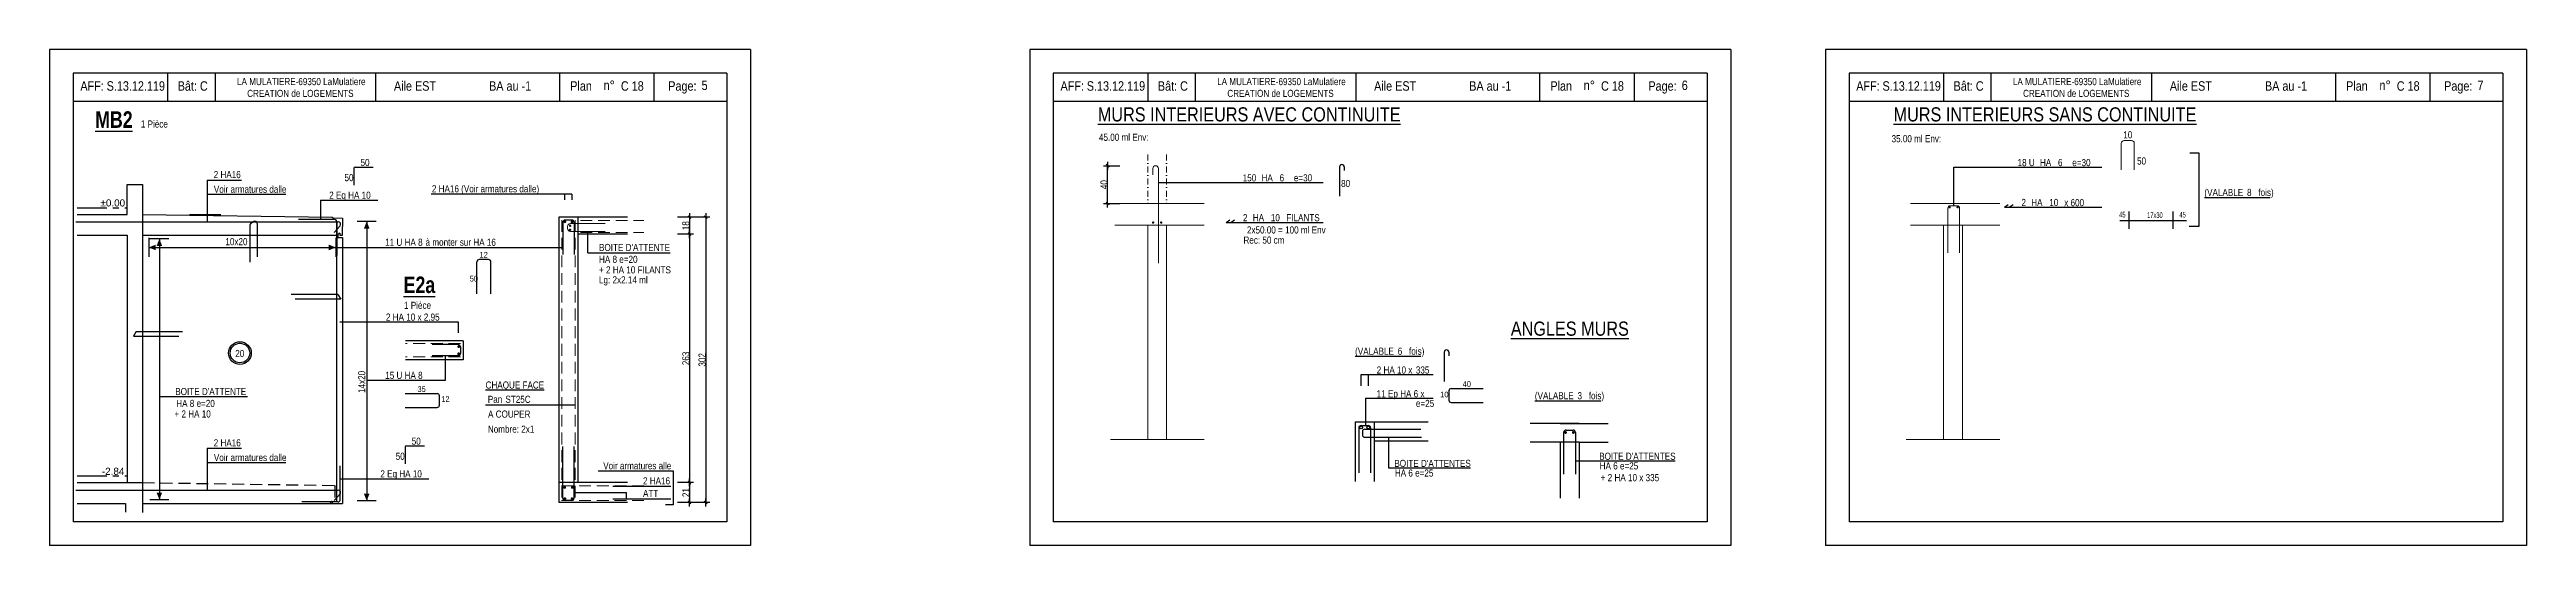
# Model space of a CAD drawing. Header units: metres. Extents: x -9927 to 45032, y -190416 to 12166.
# Drawn here: x 8090 to 13337, y -116939 to -115889 of the extents above; entities that cross this region are included whole.
import ezdxf
from ezdxf.enums import TextEntityAlignment as Align

# ---------------------------------------------------------------- set-up
doc = ezdxf.new("R2010")
doc.units = ezdxf.units.M
doc.header["$PDMODE"] = 65
for name, pattern in [('AXES', [50.8, 31.75, -6.35, 6.35, -6.35]), ('CACHE2', [0.1875, 0.125, -0.0625]), ('CACHEx2', [19.05, 12.7, -6.35]), ('TIRETPT2', [12.7, 6.35, -3.175, 0, -3.175])]:
    doc.linetypes.add(name, pattern=pattern)
for name, color, linetype in [('01_cote_gen', 4, 'Continuous'), ('01_fenetres', 171, 'Continuous'), ('01_linteaux', 3, 'Continuous'), ('01_murs_coup', 5, 'Continuous'), ('01_poch_murs', 251, 'Continuous'), ('01_sem', 42, 'Continuous'), ('01_texte', 230, 'Continuous'), ('01_tram_axes', 10, 'AXES'), ('AA_COTES', 2, 'Continuous')]:
    doc.layers.add(name, color=color, linetype=linetype)
doc.styles.add('ARIAL', font='arial.ttf')
doc.styles.add('impact', font='impact.ttf')
doc.styles.add('STYLE2', font='ARIALN.TTF')
doc.dimstyles.new('JB25', dxfattribs={"dimscale": 0.1, "dimtxt": 150, "dimasz": 17, "dimexe": 0.1, "dimexo": 0.1, "dimgap": 0.09, "dimtad": 1, "dimdec": 1, "dimlfac": 0.5, "dimdsep": 46, "dimtxsty": 'STYLE2', "dimblk1": 'BOND_G', "dimblk2": 'BOND_D', "dimsah": 1, "dimcen": 1.5, "dimdle": 0.01, "dimse1": 1, "dimse2": 1, "dimclrd": 4, "dimclre": 2, "dimclrt": 5, "dimadec": 0, "dimazin": 0, "dimtfac": 2.333333, "dimtdec": 1, "dimtix": 1, "dimtmove": 2, "dimatfit": 3, "dimldrblk": 'BOND_G', "dimfxl": 1, "dimtolj": 1, "dimtzin": 0, "dimarcsym": 0})

# ---------------------------------------------------------------- blocks, each defined once
blk = doc.blocks.new('BOND_G')
at = {"layer": 'AA_COTES', "color": 0}
for p, q in [((5, 0), (-5, 0)), ((1.8, 1.8), (-1.8, -1.8)), ((0, -5), (0, 15))]:
    blk.add_line(p, q, dxfattribs=at)
blk = doc.blocks.new('BOND_D')
at = {"layer": 'AA_COTES', "color": 0}
for p, q in [((5, 0), (-5, 0)), ((-1.8, -1.8), (1.8, 1.8)), ((0, 5), (0, -15))]:
    blk.add_line(p, q, dxfattribs=at)
blk = doc.blocks.new('*D978')
at = {"layer": '01_cote_gen', "color": 4, "lineweight": -2, "transparency": 16777216}
blk.add_line((9446.1, -116245.1), (9446.1, -116277.8), dxfattribs=at)
at = {"layer": 'DEFPOINTS', "color": 0, "lineweight": 0, "transparency": 16777216}
for p in [(9314.5, -116243.4), (9314.5, -116279.5), (9446.1, -116279.5)]:
    blk.add_point(p, dxfattribs=at)
at = {"layer": '01_cote_gen', "color": 4, "lineweight": -2, "transparency": 16777216, "xscale": 1.7, "yscale": 1.7, "zscale": 1.7}
for name, p, rotation in [('BOND_G', (9446.1, -116243.4), 90), ('BOND_D', (9446.1, -116279.5), 270)]:
    blk.add_blockref(name, p, dxfattribs=dict(at, rotation=rotation))
at = {"layer": '01_cote_gen', "color": 5, "lineweight": 0, "transparency": 16777216, "insert": (9438.4, -116261.5), "char_height": 15, "attachment_point": 5, "rotation": 90, "style": 'STYLE2'}
blk.add_mtext('\\A1;18', dxfattribs=at)
blk = doc.blocks.new('*D979')
at = {"layer": '01_cote_gen', "color": 4, "lineweight": -2, "transparency": 16777216}
blk.add_line((9446.1, -116281.2), (9446.1, -116803.7), dxfattribs=at)
at = {"layer": 'DEFPOINTS', "color": 0, "lineweight": 0, "transparency": 16777216}
for p in [(9420.6, -116279.5), (9209.6, -116805.4), (9446.1, -116805.4)]:
    blk.add_point(p, dxfattribs=at)
at = {"layer": '01_cote_gen', "color": 4, "lineweight": -2, "transparency": 16777216, "xscale": 1.7, "yscale": 1.7, "zscale": 1.7}
for name, p, rotation in [('BOND_G', (9446.1, -116279.5), 90), ('BOND_D', (9446.1, -116805.4), 270)]:
    blk.add_blockref(name, p, dxfattribs=dict(at, rotation=rotation))
at = {"layer": '01_cote_gen', "color": 5, "lineweight": 0, "transparency": 16777216, "insert": (9438.4, -116542.5), "char_height": 15, "attachment_point": 5, "rotation": 90, "style": 'STYLE2'}
blk.add_mtext('\\A1;263', dxfattribs=at)
blk = doc.blocks.new('*D980')
at = {"layer": '01_cote_gen', "color": 4, "lineweight": -2, "transparency": 16777216}
blk.add_line((9446.1, -116807.1), (9446.1, -116845.8), dxfattribs=at)
at = {"layer": 'DEFPOINTS', "color": 0, "lineweight": 0, "transparency": 16777216}
for p in [(9420.6, -116805.4), (9297.1, -116847.5), (9446.1, -116847.5)]:
    blk.add_point(p, dxfattribs=at)
at = {"layer": '01_cote_gen', "color": 4, "lineweight": -2, "transparency": 16777216, "xscale": 1.7, "yscale": 1.7, "zscale": 1.7}
for name, p, rotation in [('BOND_G', (9446.1, -116805.4), 90), ('BOND_D', (9446.1, -116847.5), 270)]:
    blk.add_blockref(name, p, dxfattribs=dict(at, rotation=rotation))
at = {"layer": '01_cote_gen', "color": 5, "lineweight": 0, "transparency": 16777216, "insert": (9438.5, -116826.5), "char_height": 15, "attachment_point": 5, "rotation": 90, "style": 'STYLE2'}
blk.add_mtext('\\A1;21', dxfattribs=at)
blk = doc.blocks.new('*D981')
at = {"layer": '01_cote_gen', "color": 4, "lineweight": -2, "transparency": 16777216}
blk.add_line((9480.4, -116245.1), (9480.4, -116845.8), dxfattribs=at)
at = {"layer": 'DEFPOINTS', "color": 0, "lineweight": 0, "transparency": 16777216}
for p in [(9454.6, -116243.4), (9454.6, -116847.5), (9480.4, -116847.5)]:
    blk.add_point(p, dxfattribs=at)
at = {"layer": '01_cote_gen', "color": 4, "lineweight": -2, "transparency": 16777216, "xscale": 1.7, "yscale": 1.7, "zscale": 1.7}
for name, p, rotation in [('BOND_G', (9480.4, -116243.4), 90), ('BOND_D', (9480.4, -116847.5), 270)]:
    blk.add_blockref(name, p, dxfattribs=dict(at, rotation=rotation))
at = {"layer": '01_cote_gen', "color": 5, "lineweight": 0, "transparency": 16777216, "insert": (9472.8, -116545.5), "char_height": 15, "attachment_point": 5, "rotation": 90, "style": 'STYLE2'}
blk.add_mtext('\\A1;302', dxfattribs=at)
blk = doc.blocks.new('*D982')
at = {"layer": '01_cote_gen', "color": 4, "linetype": 'Continuous', "lineweight": -2, "transparency": 16777216}
blk.add_line((10331.8, -116212.8), (10331.8, -116136.2), dxfattribs=at)
at = {"layer": 'DEFPOINTS', "color": 0, "linetype": 'Continuous', "lineweight": 0, "transparency": 16777216}
for p in [(10331.8, -116134.5), (10433.4, -116134.5), (10385.2, -116214.5)]:
    blk.add_point(p, dxfattribs=at)
at = {"layer": '01_cote_gen', "color": 4, "linetype": 'Continuous', "lineweight": -2, "transparency": 16777216, "xscale": 1.7, "yscale": 1.7, "zscale": 1.7}
for name, p, rotation in [('BOND_D', (10331.8, -116134.5), 90), ('BOND_G', (10331.8, -116214.5), 270)]:
    blk.add_blockref(name, p, dxfattribs=dict(at, rotation=rotation))
at = {"layer": '01_cote_gen', "color": 5, "linetype": 'Continuous', "lineweight": 0, "transparency": 16777216, "insert": (10324.1, -116174.5), "char_height": 15, "attachment_point": 5, "rotation": 90, "style": 'STYLE2'}
blk.add_mtext('\\A1;40', dxfattribs=at)

msp = doc.modelspace()

# ---------------------------------------------------------------- linework, layer by layer
at = {"layer": '01_fenetres', "ltscale": 30}
for p, q in [((8140.45, -115938.52), (8140.45, -116888.52)), ((8140.45, -115938.52), (8140.45, -116888.52)), ((8140.45, -115938.52), (8140.45, -116888.52)), ((9525.45, -115938.52), (8140.45, -115938.52)), ((8340.45, -115938.52), (8340.45, -115998.52)), ((8440.95, -115938.52), (8440.95, -115998.52)), ((8781.13, -115938.52), (8781.13, -115998.52)), ((9171.32, -115998.52), (9171.32, -115938.52)), ((9371.32, -115998.52), (9371.32, -115938.52)), ((9525.45, -115938.52), (9525.45, -116888.52)), ((10216.64, -115938.52), (10216.64, -116888.52)), ((10216.64, -115938.52), (10216.64, -116888.52)), ((10216.64, -115938.52), (10216.64, -116888.52)), ((11601.64, -115938.52), (10216.64, -115938.52)), ((10416.64, -115938.52), (10416.64, -115998.52)), ((10517.14, -115938.52), (10517.14, -115998.52)), ((10857.32, -115938.52), (10857.32, -115998.52)), ((11247.51, -115998.52), (11247.51, -115938.52)), ((11447.51, -115998.52), (11447.51, -115938.52)), ((11601.64, -115938.52), (11601.64, -116888.52)), ((11902.21, -115938.52), (11902.21, -116888.52)), ((11902.21, -115938.52), (11902.21, -116888.52)), ((11902.21, -115938.52), (11902.21, -116888.52)), ((13287.21, -115938.52), (11902.21, -115938.52)), ((12102.21, -115938.52), (12102.21, -115998.52)), ((12202.71, -115938.52), (12202.71, -115998.52)), ((12542.88, -115938.52), (12542.88, -115998.52)), ((12933.08, -115998.52), (12933.08, -115938.52)), ((13133.08, -115998.52), (13133.08, -115938.52)), ((13287.21, -115938.52), (13287.21, -116888.52)), ((9525.45, -115998.52), (8140.45, -115998.52)), ((11601.64, -115998.52), (10216.64, -115998.52)), ((13287.21, -115998.52), (11902.21, -115998.52)), ((9525.45, -116888.52), (8140.45, -116888.52)), ((11601.64, -116888.52), (10216.64, -116888.52)), ((13287.21, -116888.52), (11902.21, -116888.52))]:
    msp.add_line(p, q, dxfattribs=at)
at = {"layer": '01_linteaux'}
for p, q in [((8735.35, -116139.71), (8735.35, -116175.35)), ((8737.85, -116137.21), (8776.1, -116137.21)), ((8146.23, -116253.17), (8702.12, -116253.17)), ((8514.72, -116260.48), (8514.72, -116338.84)), ((8516.97, -116256.31), (8522.73, -116252.5)), ((8530.49, -116256.67), (8530.49, -116327.72)), ((8694.06, -116248.65), (8617.56, -116248.65)), ((8705.86, -116261.48), (8693.33, -116275.68)), ((8698.39, -116255.04), (8698.39, -116844.46)), ((8699.06, -116253.65), (8699.06, -116324.93)), ((8701.12, -116281.45), (8701.12, -116286.45)), ((8711.12, -116286.45), (8711.12, -116849.45)), ((8701.27, -116407.04), (8602.43, -116407.04)), ((8707.27, -116416.85), (8610.52, -116416.85)), ((8701.27, -116407.04), (8707.27, -116416.85)), ((8274.27, -116485.71), (8268.27, -116495.52)), ((8268.27, -116495.52), (8364.05, -116495.52)), ((8274.27, -116485.71), (8372.14, -116485.71)), ((8843.74, -116729.81), (8843.74, -116765.45)), ((8846.24, -116727.31), (8884.49, -116727.31)), ((8706.28, -116841.25), (8706.28, -116769.97)), ((8146.23, -116821.17), (8702.12, -116821.17)), ((8705.86, -116829.48), (8693.33, -116843.68)), ((8287.12, -116849.45), (8711.12, -116849.45)), ((8701.28, -116846.25), (8624.78, -116846.25)), ((8689.12, -116845.45), (8689.12, -116849.45)), ((8689.12, -116849.45), (8695.12, -116849.45))]:
    msp.add_line(p, q, dxfattribs=at)
at = {"layer": '01_linteaux', "linetype": 'Continuous'}
for p, q in [((10822.96, -116137.08), (10822.96, -116199.26)), ((10832.96, -116137.08), (10832.96, -116144.49)), ((9177.62, -116254.45), (9177.62, -116322.59)), ((9196.62, -116249.45), (9182.62, -116249.45)), ((9201.62, -116254.45), (9201.62, -116322.59)), ((12475.57, -116250.28), (12617.31, -116250.28)), ((12495.52, -116268.14), (12495.52, -116231.37)), ((12588.96, -116268.14), (12588.96, -116231.37)), ((8995.84, -116405.79), (8995.84, -116338.21)), ((9020.46, -116333.21), (9000.84, -116333.21)), ((9025.46, -116405.79), (9025.46, -116338.21)), ((8955.78, -116513.15), (8900.78, -116513.15)), ((8960.78, -116518.15), (8960.78, -116532.15)), ((11044.64, -116529.51), (11044.64, -116591.69)), ((11054.64, -116529.51), (11054.64, -116536.92)), ((8955.78, -116537.15), (8900.78, -116537.15)), ((8843.66, -116616.75), (8911.25, -116616.75)), ((8916.25, -116641.36), (8916.25, -116621.75)), ((11054.76, -116611.24), (11054.76, -116630.85)), ((11059.76, -116606.24), (11127.34, -116606.24)), ((8843.66, -116646.36), (8911.25, -116646.36)), ((10856.31, -116677.09), (10856.31, -116802.79)), ((10856.31, -116677.09), (11010.74, -116677.09)), ((10868.81, -116684.59), (10883.81, -116684.59)), ((10896.31, -116677.09), (10896.31, -116802.79)), ((11059.76, -116635.85), (11127.34, -116635.85)), ((11330.26, -116680.12), (11226.83, -116680.12)), ((11290.26, -116680.12), (11391.98, -116680.12)), ((9177.62, -116838.09), (9177.62, -116728.69)), ((9201.62, -116838.09), (9201.62, -116728.69)), ((10863.81, -116689.59), (10863.81, -116784.59)), ((10871.31, -116697.35), (10871.31, -116704.59)), ((10876.31, -116692.35), (10995.37, -116692.35)), ((10876.31, -116709.59), (10996.31, -116709.59)), ((10888.81, -116689.59), (10888.81, -116784.59)), ((10896.31, -116717.09), (11010.74, -116717.09)), ((11330.26, -116720.12), (11226.83, -116720.12)), ((11290.26, -116720.12), (11290.26, -116838.68)), ((11297.76, -116699.3), (11297.76, -116787.62)), ((11302.76, -116694.3), (11317.76, -116694.3)), ((11322.76, -116699.3), (11322.76, -116787.62)), ((11330.26, -116720.12), (11330.26, -116838.68)), ((11330.26, -116720.12), (11391.98, -116720.12)), ((9196.62, -116843.09), (9182.62, -116843.09))]:
    msp.add_line(p, q, dxfattribs=at)
at = {"layer": '01_linteaux', "linetype": 'CACHEx2', "ltscale": 2}
for p, q in [((8701.12, -116286.45), (8711.12, -116286.45)), ((8287.12, -116805.45), (8695.12, -116811.45)), ((8695.12, -116811.45), (8695.12, -116849.45))]:
    msp.add_line(p, q, dxfattribs=at)
at = {"layer": '01_linteaux', "linetype": 'Continuous', "const_width": 3, "flags": 128}
for points in [[(9180.54, -116253.08, 1), (9183.54, -116253.08, 1)], [(9195.69, -116253.08, 1), (9198.69, -116253.08, 1)], [(8957.14, -116519.08, -1), (8957.14, -116516.08, -1)], [(8957.14, -116534.24, -1), (8957.14, -116531.24, -1)], [(11300.3, -116699.34, 1), (11303.3, -116699.34, 1)], [(11316.64, -116699.34, 1), (11319.64, -116699.34, 1)], [(9180.54, -116839.45, -1), (9183.54, -116839.45, -1)], [(9195.69, -116839.45, -1), (9198.69, -116839.45, -1)]]:
    msp.add_lwpolyline(points, format="xyb", close=True, dxfattribs=at)
at = {"layer": '01_linteaux', "linetype": 'Continuous'}
for centre in [(10868.47, -116688.9), (10884.15, -116688.9)]:
    msp.add_circle(centre, 3, dxfattribs=at)
at = {"layer": '01_linteaux'}
for centre, radius, start, end in [((8737.85, -116139.71), 2.5, 90, 180), ((8519.72, -116260.48), 5, 123.46262, 180), ((8525.49, -116256.67), 5, 0, 123.46262), ((8694.06, -116253.65), 5, 0, 90), ((8702.12, -116258.17), 5, 318.54009, 90), ((8846.24, -116729.81), 2.5, 90, 180), ((8701.28, -116841.25), 5, 270, 0), ((8702.12, -116826.17), 5, 318.54009, 90), ((8689.12, -116849.45), 4, 90, 180)]:
    msp.add_arc(centre, radius, start, end, dxfattribs=at)
at = {"layer": '01_linteaux', "linetype": 'Continuous'}
for centre, start, end in [((10827.96, -116137.08), 90, 180), ((10827.96, -116137.08), 0, 90), ((9182.62, -116254.45), 90, 180), ((9196.62, -116254.45), 0, 90), ((9000.84, -116338.21), 90, 180), ((9020.46, -116338.21), 0, 90), ((8955.78, -116518.15), 0, 90), ((11049.64, -116529.51), 90, 180), ((11049.64, -116529.51), 0, 90), ((8955.78, -116532.15), 270, 0), ((8911.25, -116621.75), 0, 90), ((11059.76, -116611.24), 90, 180), ((11059.76, -116630.85), 180, 270), ((8911.25, -116641.36), 270, 0), ((10868.81, -116689.59), 90, 180), ((10883.81, -116689.59), 0, 90), ((10876.31, -116697.35), 90, 180), ((10876.31, -116704.59), 180, 270), ((11302.76, -116699.3), 90, 180), ((11317.76, -116699.3), 0, 90), ((9182.62, -116838.09), 180, 270), ((9196.62, -116838.09), 270, 0)]:
    msp.add_arc(centre, 5, start, end, dxfattribs=at)
at = {"layer": '01_murs_coup'}
for p, q in [((8255.12, -116237.45), (8255.12, -116174.23)), ((8287.12, -116174.23), (8287.12, -116805.45)), ((8148.63, -116237.45), (8255.12, -116237.45)), ((8287.12, -116237.45), (8689.12, -116243.09)), ((8689.12, -116243.09), (8691.12, -116245.15)), ((8691.12, -116245.15), (8711.12, -116245.45)), ((8711.12, -116281.45), (8711.66, -116245.46)), ((9169.62, -116243.45), (9169.62, -116847.52)), ((9314.49, -116243.45), (9169.62, -116243.45)), ((9209.62, -116243.45), (9209.62, -116805.45)), ((8148.63, -116281.45), (8255.12, -116281.45)), ((8255.12, -116281.45), (8255.12, -116805.45)), ((8287.12, -116281.45), (8701.12, -116281.45)), ((8705.12, -116277.45), (8705.12, -116281.45)), ((8705.12, -116281.45), (8711.12, -116281.45)), ((9314.49, -116279.52), (9209.62, -116279.52)), ((8966.78, -116505.15), (8844.31, -116505.15)), ((8966.78, -116505.15), (8966.78, -116545.15)), ((8966.78, -116545.15), (8844.31, -116545.15)), ((8148.63, -116805.45), (8287.12, -116805.45)), ((8148.63, -116805.45), (8251.12, -116805.45)), ((8287.12, -116805.45), (8287.12, -116868.58)), ((9314.49, -116805.45), (9169.62, -116805.45)), ((8148.63, -116849.45), (8251.12, -116849.45)), ((8251.12, -116849.45), (8251.12, -116867.98)), ((9209.62, -116847.52), (9169.62, -116847.52)), ((9314.49, -116847.52), (9209.62, -116847.52))]:
    msp.add_line(p, q, dxfattribs=at)
msp.add_arc((8705.12, -116281.45), 4, 90, 180, dxfattribs=at)
at = {"layer": '01_poch_murs'}
msp.add_line((8255.12, -116174.23), (8287.12, -116174.23), dxfattribs=at)
at = {"layer": '01_sem', "color": 2, "lineweight": 0, "ltscale": 7}
for p, q in [((12479.01, -116087.21), (12479.01, -116143.36)), ((12485.01, -116081.21), (12500.47, -116081.21)), ((12506.47, -116087.21), (12506.47, -116143.36)), ((10427.42, -116140.49), (10427.42, -116153.56)), ((10439.42, -116140.49), (10439.42, -116340.49)), ((10535.92, -116214.49), (10346.83, -116214.49)), ((12221.49, -116214.49), (12032.4, -116214.49)), ((9187.65, -116262.96), (9187.65, -116267.51)), ((9193.65, -116256.96), (9267.65, -116256.96)), ((10535.92, -116260.49), (10346.83, -116260.49)), ((10416.74, -116260.49), (10416.74, -116714.49)), ((10456.74, -116260.49), (10456.74, -116714.49)), ((12221.49, -116260.49), (12032.4, -116260.49)), ((12102.31, -116260.49), (12102.31, -116714.49)), ((12111.49, -116224.16), (12111.49, -116319.16)), ((12116.49, -116219.16), (12131.49, -116219.16)), ((12136.49, -116224.16), (12136.49, -116319.16)), ((12142.31, -116260.49), (12142.31, -116714.49)), ((9193.65, -116273.51), (9267.65, -116273.51)), ((10337.56, -116714.49), (10416.74, -116714.49)), ((10535.92, -116714.49), (10416.74, -116714.49)), ((12023.13, -116714.49), (12102.31, -116714.49)), ((12221.49, -116714.49), (12102.31, -116714.49))]:
    msp.add_line(p, q, dxfattribs=at)
at = {"layer": '01_sem', "color": 2, "linetype": 'TIRETPT2', "lineweight": 0, "ltscale": 2}
for p, q in [((10416.74, -116110.83), (10416.74, -116214.49)), ((10456.74, -116110.83), (10456.74, -116214.49))]:
    msp.add_line(p, q, dxfattribs=at)
at = {"layer": '01_sem', "color": 2, "linetype": 'CACHE2', "lineweight": 0, "ltscale": 200}
for p, q in [((9175.62, -116249.45), (9175.62, -116841.52)), ((9203.62, -116249.45), (9203.62, -116841.52)), ((9214.91, -116250.16), (9349.49, -116250.16)), ((9214.91, -116275.58), (9349.49, -116275.58)), ((8960.78, -116511.15), (8844.31, -116511.15)), ((8960.78, -116539.15), (8844.31, -116539.15)), ((9174.88, -116812.16), (9349.49, -116812.16)), ((9174.88, -116843.58), (9349.49, -116843.58))]:
    msp.add_line(p, q, dxfattribs=at)
at = {"layer": '01_sem', "color": 2, "lineweight": 0, "ltscale": 7, "flags": 128}
for points, const_width in [([(9191.85, -116270.17, 1), (9194.35, -116270.17, 1)], 2.5), ([(9191.92, -116261.56, 1), (9194.42, -116261.56, 1)], 2.5), ([(10426.94, -116254.78, 1), (10429.44, -116254.78, 1)], 2.5), ([(10443.97, -116254.78, 1), (10446.47, -116254.78, 1)], 2.5), ([(12114.06, -116222.55, 1), (12116.56, -116222.55, 1)], 2.5), ([(12131.09, -116222.55, 1), (12133.59, -116222.55, 1)], 2.5), ([(9180.12, -116815.65, 1), (9183.12, -116815.65, 1)], 3), ([(9196.4, -116815.65, 1), (9199.4, -116815.65, 1)], 3)]:
    msp.add_lwpolyline(points, format="xyb", close=True, dxfattribs=dict(at, const_width=const_width))
at = {"layer": '01_sem', "color": 2, "lineweight": 0, "ltscale": 7}
for centre, radius, start, end in [((12485.01, -116087.21), 6, 90, 180), ((12500.47, -116087.21), 6, 0, 90), ((10433.42, -116140.49), 6, 90, 180), ((10433.42, -116140.49), 6, 0, 90), ((9193.65, -116262.96), 6, 90, 180), ((9193.65, -116267.51), 6, 180, 270), ((12116.49, -116224.16), 5, 90, 180), ((12131.49, -116224.16), 5, 0, 90)]:
    msp.add_arc(centre, radius, start, end, dxfattribs=at)
at = {"layer": '01_texte', "ltscale": 30}
for p, q in [((8090.45, -115888.52), (8090.45, -116938.52)), ((9575.45, -115888.52), (8090.45, -115888.52)), ((9575.45, -115888.52), (9575.45, -116938.52)), ((10166.64, -115888.52), (10166.64, -116938.52)), ((11651.64, -115888.52), (10166.64, -115888.52)), ((11651.64, -115888.52), (11651.64, -116938.52)), ((11852.21, -115888.52), (11852.21, -116938.52)), ((13337.21, -115888.52), (11852.21, -115888.52)), ((13337.21, -115888.52), (13337.21, -116938.52)), ((8782.46, -116252.44), (8742.14, -116252.44)), ((8762.3, -116252.44), (8762.3, -116844.02)), ((8300.47, -116287.4), (8300.47, -116327.71)), ((8300.47, -116307.55), (9177.62, -116307.55)), ((8343.28, -116289.39), (8302.96, -116289.39)), ((8323.12, -116289.39), (8323.12, -116841.61)), ((8697.1, -116287.4), (8697.1, -116327.71)), ((8343.28, -116841.61), (8302.96, -116841.61)), ((8782.46, -116844.02), (8742.14, -116844.02)), ((9575.45, -116938.52), (8090.45, -116938.52)), ((11651.64, -116938.52), (10166.64, -116938.52)), ((13337.21, -116938.52), (11852.21, -116938.52))]:
    msp.add_line(p, q, dxfattribs=at)
at = {"layer": '01_texte'}
for p, q in [((12624.18, -116106.85), (12643.27, -116106.85)), ((12643.27, -116106.85), (12643.27, -116263.37)), ((12123.99, -116137.8), (12437.42, -116137.8)), ((12123.99, -116219.16), (12123.99, -116137.8)), ((8424.17, -116164.83), (8497.14, -116164.83)), ((8424.17, -116164.83), (8424.17, -116253.17)), ((8424.17, -116194.98), (8591.17, -116194.98)), ((8664.09, -116207.28), (8785.63, -116207.28)), ((8664.09, -116207.28), (8664.09, -116248.65)), ((9196.75, -116195.01), (8898.81, -116195.01)), ((9181.03, -116195.01), (9181.03, -116206.36)), ((9196.75, -116195.01), (9196.75, -116206.36)), ((10439.42, -116170.06), (10788.5, -116170.06)), ((8387.19, -116237.45), (8452.96, -116237.45)), ((10582.8, -116254.47), (10590.72, -116248.87)), ((10582.8, -116254.47), (10788.5, -116254.47)), ((10592.83, -116254.47), (10600.75, -116248.87)), ((12231.72, -116222.21), (12239.63, -116216.61)), ((12231.72, -116222.21), (12437.42, -116222.21)), ((12241.75, -116222.21), (12249.67, -116216.61)), ((12643.27, -116263.37), (12622.87, -116263.37)), ((9230.65, -116318.9), (9230.65, -116273.51)), ((9230.65, -116318.9), (9405.44, -116318.9)), ((8956.54, -116465.47), (8705.12, -116465.47)), ((8956.54, -116488.06), (8956.54, -116465.47)), ((8928.28, -116537.15), (8928.28, -116589.41)), ((10868.59, -116600.58), (10868.59, -116576.53)), ((10868.59, -116576.53), (11021.56, -116576.53)), ((10884.01, -116600.58), (10884.01, -116576.53)), ((8509.94, -116624.04), (8323.12, -116624.04)), ((8928.28, -116589.41), (8762.3, -116589.41)), ((10878.19, -116626.84), (11021.56, -116626.84)), ((10878.19, -116626.84), (10878.19, -116684.59)), ((9014.27, -116640.7), (9203.62, -116640.7)), ((8424.17, -116732.83), (8497.14, -116732.83)), ((8424.17, -116732.83), (8424.17, -116821.17)), ((10927.03, -116709.59), (10927.03, -116774.27)), ((8424.17, -116762.98), (8591.17, -116762.98)), ((9252.85, -116780.46), (9411.16, -116780.46)), ((9394.49, -116780.46), (9411.16, -116780.46)), ((9411.16, -116780.46), (9411.16, -116852.35)), ((10927.03, -116774.27), (11100.13, -116774.27)), ((11322.76, -116759.18), (11534.08, -116759.18)), ((8706.28, -116797.38), (8894.03, -116797.38)), ((9201.62, -116826.64), (9312.08, -116826.64)), ((9283.37, -116813.31), (9406.54, -116813.31)), ((9283.37, -116839.97), (9406.54, -116839.97)), ((9312.08, -116826.64), (9312.08, -116839.97)), ((9411.16, -116852.35), (9394.97, -116852.35))]:
    msp.add_line(p, q, dxfattribs=at)
for radius in [23.94, 20.77]:
    msp.add_circle((8493.79, -116531.14), radius, dxfattribs=at)
at = {"layer": '01_texte', "ltscale": 30}
for points in [[(8762.3, -116252.44), (8756.4, -116267.51), (8762.3, -116267.51)], [(8762.3, -116252.44), (8768.2, -116267.51), (8762.3, -116267.51)], [(8300.47, -116307.55), (8315.54, -116301.65), (8315.54, -116307.55)], [(8300.47, -116307.55), (8315.54, -116313.46), (8315.54, -116307.55)], [(8323.12, -116289.39), (8317.22, -116304.46), (8323.12, -116304.46)], [(8323.12, -116289.39), (8329.02, -116304.46), (8323.12, -116304.46)], [(8697.1, -116307.55), (8682.03, -116301.65), (8682.03, -116307.55)], [(8697.1, -116307.55), (8682.03, -116313.46), (8682.03, -116307.55)], [(8323.12, -116841.73), (8317.22, -116826.66), (8323.12, -116826.66)], [(8323.12, -116841.73), (8329.02, -116826.66), (8323.12, -116826.66)], [(8762.3, -116844.14), (8756.4, -116829.07), (8762.3, -116829.07)], [(8762.3, -116844.14), (8768.2, -116829.07), (8762.3, -116829.07)]]:
    msp.add_solid(points, dxfattribs=at)
at = {"layer": '01_tram_axes', "ltscale": 2}
for p, q in [((8148.63, -116223.45), (8255.12, -116223.45)), ((8148.63, -116791.45), (8255.12, -116791.45)), ((8148.63, -116791.45), (8251.12, -116791.45))]:
    msp.add_line(p, q, dxfattribs=at)

# ---------------------------------------------------------------- texts
at = {"layer": '01_texte'}
for s, height, style, p in [('LA MULATIERE-69350 LaMulatiere', 15, 'STYLE2', (8487.65, -115963.8)), ('LA MULATIERE-69350 LaMulatiere', 15, 'STYLE2', (10563.84, -115963.8)), ('LA MULATIERE-69350 LaMulatiere', 15, 'STYLE2', (12249.41, -115963.8)), ('AFF:', 20, 'STYLE2', (8155.75, -115975.67)), ('S.13.12.119', 20, 'STYLE2', (8211.41, -115975.67)), ('Bât: C', 20, 'STYLE2', (8361.91, -115975.67)), ('CREATION de LOGEMENTS', 15, 'STYLE2', (8509.13, -115988.8)), ('Aile EST', 20, 'STYLE2', (8820.04, -115975.67)), ('BA au -1', 20, 'STYLE2', (9021.51, -115975.67)), ('Plan', 20, 'STYLE2', (9193.37, -115975.67)), ('n%%D', 20, 'STYLE2', (9264.05, -115974.22)), (' C 18', 20, 'STYLE2', (9294.39, -115975.67)), ('Page:', 20, 'STYLE2', (9401.03, -115975.67)), ('5', 20, 'STYLE2', (9471.72, -115974.22)), ('AFF:', 20, 'STYLE2', (10231.94, -115975.67)), ('S.13.12.119', 20, 'STYLE2', (10287.6, -115975.67)), ('Bât: C', 20, 'STYLE2', (10438.1, -115975.67)), ('CREATION de LOGEMENTS', 15, 'STYLE2', (10585.32, -115988.8)), ('Aile EST', 20, 'STYLE2', (10896.23, -115975.67)), ('BA au -1', 20, 'STYLE2', (11097.7, -115975.67)), ('Plan', 20, 'STYLE2', (11269.56, -115975.67)), ('n%%D', 20, 'STYLE2', (11340.24, -115974.22)), (' C 18', 20, 'STYLE2', (11370.59, -115975.67)), ('Page:', 20, 'STYLE2', (11477.23, -115975.67)), ('6', 20, 'STYLE2', (11547.91, -115974.22)), ('AFF:', 20, 'STYLE2', (11917.51, -115975.67)), ('S.13.12.119', 20, 'STYLE2', (11973.17, -115975.67)), ('Bât: C', 20, 'STYLE2', (12123.67, -115975.67)), ('CREATION de LOGEMENTS', 15, 'STYLE2', (12270.89, -115988.8)), ('Aile EST', 20, 'STYLE2', (12581.8, -115975.67)), ('BA au -1', 20, 'STYLE2', (12783.27, -115975.67)), ('Plan', 20, 'STYLE2', (12955.12, -115975.67)), ('n%%D', 20, 'STYLE2', (13025.81, -115974.22)), (' C 18', 20, 'STYLE2', (13056.15, -115975.67)), ('Page:', 20, 'STYLE2', (13162.79, -115975.67)), ('7', 20, 'STYLE2', (13233.48, -115974.22)), ('%%UMB2', 35, 'impact', (8187.21, -116054.26)), ('1 Pièce', 15, 'STYLE2', (8283.79, -116053.65)), ('%%UMURS INTERIEURS AVEC CONTINUITE', 30, 'STYLE2', (10311.03, -116040.79)), ('%%UMURS INTERIEURS SANS CONTINUITE', 30, 'STYLE2', (11996.6, -116040.79)), ('45.00 ml Env:', 15, 'STYLE2', (10313.4, -116081.73)), ('35.00 ml Env:', 15, 'STYLE2', (11992.37, -116084.76)), ('10', 15, 'STYLE2', (12483.23, -116076.48)), ('2 HA16', 15, 'STYLE2', (8438.2, -116160.71)), ('50', 15, 'STYLE2', (8715.23, -116167.12)), ('50', 15, 'STYLE2', (8749.23, -116135.12)), ('HA', 15, 'STYLE2', (10657.82, -116167.61)), ('6', 15, 'STYLE2', (10695.98, -116167.61)), ('HA', 15, 'STYLE2', (12306.73, -116135.35)), ('6', 15, 'STYLE2', (12344.9, -116135.35)), ('50', 15, 'STYLE2', (12512.35, -116131.96)), ('%%P0.00', 15, 'ARIAL', (8198.29, -116220.77)), ('Voir armatures dalle', 15, 'STYLE2', (8438.56, -116191.81)), ('2 Eq HA 10', 15, 'STYLE2', (8682.84, -116204.32)), ('2 HA16 (Voir armatures dalle)', 15, 'STYLE2', (8900.35, -116190.89)), ('80', 15, 'STYLE2', (10826.34, -116179.62)), ('HA', 15, 'STYLE2', (12288.25, -116219.75)), ('10', 15, 'STYLE2', (12326.42, -116219.75)), ('%%U(VALABLE            ', 15, 'STYLE2', (12655.03, -116198.59)), ('8', 15, 'STYLE2', (12745.31, -116198.59)), ('fois)', 15, 'STYLE2', (12769.28, -116198.59)), ('HA', 15, 'STYLE2', (10639.33, -116252.02)), ('10', 15, 'STYLE2', (10677.5, -116252.02)), ('10x20', 15, 'STYLE2', (8462.98, -116302.79)), ('11 U HA 8', 15, 'STYLE2', (8801.46, -116304.04)), ('à monter sur HA 16', 15, 'STYLE2', (8886.93, -116304.04)), ('12', 12, 'STYLE2', (9001.43, -116329.06)), ("BOITE D'ATTENTE", 15, 'STYLE2', (9254.37, -116315.03)), ('%%UE2a', 35, 'impact', (8840.55, -116404.08)), ('+ 2 HA 10 FILANTS', 15, 'STYLE2', (9254.37, -116362.48)), ('HA 8 e=20', 15, 'STYLE2', (9254.37, -116340.18)), ('Lg: 2x2.14 ml', 15, 'STYLE2', (9254.37, -116383.62)), ('1 Pièce', 15, 'STYLE2', (8841.28, -116437.53)), ('2 HA 10 x 2.95', 15, 'STYLE2', (8803.07, -116462.52)), ('%%UANGLES MURS', 30, 'STYLE2', (11185.77, -116494.46)), ('20', 15, 'STYLE2', (8483.85, -116539.53)), ('%%U(VALABLE            ', 15, 'STYLE2', (10856.02, -116534.73)), ('6', 15, 'STYLE2', (10946.31, -116534.73)), ('fois)', 15, 'STYLE2', (10970.27, -116534.73)), ('15 U HA 8', 15, 'STYLE2', (8801.46, -116585.9)), ('2 HA 10 x', 15, 'STYLE2', (10901.75, -116574.51)), ('335', 15, 'STYLE2', (10984.65, -116574.51)), ("BOITE D'ATTENTE", 15, 'STYLE2', (8356.82, -116620.17)), ('HA 8 e=20', 15, 'STYLE2', (8358.93, -116645.32)), ('12', 12, 'STYLE2', (8920.39, -116634.55)), ('%%UCHAQUE FACE', 15, 'STYLE2', (9014.09, -116606.37)), (' Pan ', 15, 'STYLE2', (9014.09, -116636.59)), ('ST25C', 15, 'STYLE2', (9056.11, -116636.59)), ('11 Ep HA 6 x', 15, 'STYLE2', (10901.75, -116624.81)), ('e=25', 15, 'STYLE2', (10984.82, -116645.29)), ('10', 12, 'STYLE2', (11036.3, -116624.9)), ('40', 12, 'STYLE2', (11083.81, -116602.69)), ('%%U(VALABLE            ', 15, 'STYLE2', (11236.76, -116628.97)), ('3', 15, 'STYLE2', (11327.05, -116628.97)), ('fois)', 15, 'STYLE2', (11351.01, -116628.97)), ('+ 2 HA 10 ', 15, 'STYLE2', (8355.1, -116667.62)), ('A COUPER', 15, 'STYLE2', (9019.29, -116667.86)), ('Nombre: 2x1', 15, 'STYLE2', (9019.02, -116699.78)), ('2 HA16', 15, 'STYLE2', (8438.2, -116728.71)), ('50', 15, 'STYLE2', (8857.63, -116725.22)), ('-2.84', 15, 'ARIAL', (8201.28, -116789.02)), ('Voir armatures dalle', 15, 'STYLE2', (8438.56, -116759.81)), ('2 Eq HA 10', 15, 'STYLE2', (8791.23, -116794.42)), ('50', 15, 'STYLE2', (8823.63, -116757.22)), ('Voir armatures alle', 15, 'STYLE2', (9263.29, -116777.3)), ('ATT', 15, 'STYLE2', (9347.6, -116835.85)), ('2 HA16', 15, 'STYLE2', (9347.6, -116809.19))]:
    msp.add_text(s, height=height, dxfattribs=dict(at, style=style)).set_placement(p)
at = {"layer": '01_texte', "style": 'STYLE2'}
for s, p in [('150', (10646.61, -116167.61)), ('18 U', (12295.53, -116135.35)), ('2', (12277.05, -116219.75)), ('2', (10628.13, -116252.02)), ('2x50.00 = 100 ml Env ', (10798.39, -116277.96)), ('Rec: 50 cm', (10706.39, -116299.49)), ("BOITE D'ATTENTES", (11100.9, -116772.25)), ('HA 6 e=25', (11021.84, -116792.65)), ("BOITE D'ATTENTES", (11534.84, -116757.16)), ('HA 6 e=25', (11455.78, -116777.56)), ('+ 2 HA 10 x 335', (11499.99, -116802.48))]:
    msp.add_text(s, height=15, dxfattribs=at).set_placement(p, align=Align.RIGHT)
for s, p in [('e=30', (10745.64, -116167.61)), ('e=30', (12394.56, -116135.35)), ('x 600', (12379.17, -116220.16)), ('FILANTS', (10745.64, -116252.02))]:
    msp.add_text(s, height=15, dxfattribs=at).set_placement(p, align=Align.CENTER)
at = {"layer": '01_texte', "style": 'STYLE2', "width": 0.7}
for s, p in [('45', (12474.56, -116244.04)), ('17x30', (12533.8, -116244.98)), ('45', (12602.15, -116244.15))]:
    msp.add_text(s, height=12, dxfattribs=at).set_placement(p)
at = {"layer": '01_texte', "ltscale": 30, "style": 'STYLE2'}
for s, p in [('50', (8980.51, -116379.61)), ('35', (8869.84, -116613.62))]:
    msp.add_text(s, height=12, dxfattribs=at).set_placement(p)
at = {"layer": '01_texte', "style": 'STYLE2'}
msp.add_text('14x20', height=15, rotation=90, dxfattribs=at).set_placement((8759.24, -116615.61))

# ---------------------------------------------------------------- dimensions: what is measured, and where the dimension line sits
at = {"layer": '01_cote_gen', "linetype": 'Continuous', "lineweight": 0}
dim = msp.add_linear_dim(base=(10331.77, -116134.49), p1=(10385.24, -116214.49), p2=(10433.42, -116134.49), angle=90, dimstyle='JB25', dxfattribs=at)
dim.commit()
dim.dimension.update_dxf_attribs({"geometry": '*D982', "text_midpoint": (10324.1, -116174.49)})
at = {"layer": '01_cote_gen', "lineweight": 0}
for base, p1, p2, picture, middle in [((9446.06, -116279.52), (9314.49, -116243.45), (9314.49, -116279.52), '*D978', (9438.39, -116261.48)), ((9480.43, -116847.52), (9454.56, -116243.45), (9454.56, -116847.52), '*D981', (9472.76, -116545.48)), ((9446.06, -116805.45), (9420.56, -116279.52), (9209.62, -116805.45), '*D979', (9438.39, -116542.48)), ((9446.06, -116847.52), (9420.56, -116805.45), (9297.13, -116847.52), '*D980', (9438.52, -116826.48))]:
    dim = msp.add_linear_dim(base=base, p1=p1, p2=p2, angle=90, dimstyle='JB25', dxfattribs=at)
    dim.commit()
    dim.dimension.update_dxf_attribs({"geometry": picture, "text_midpoint": middle})

doc.saveas('drawing.dxf')
